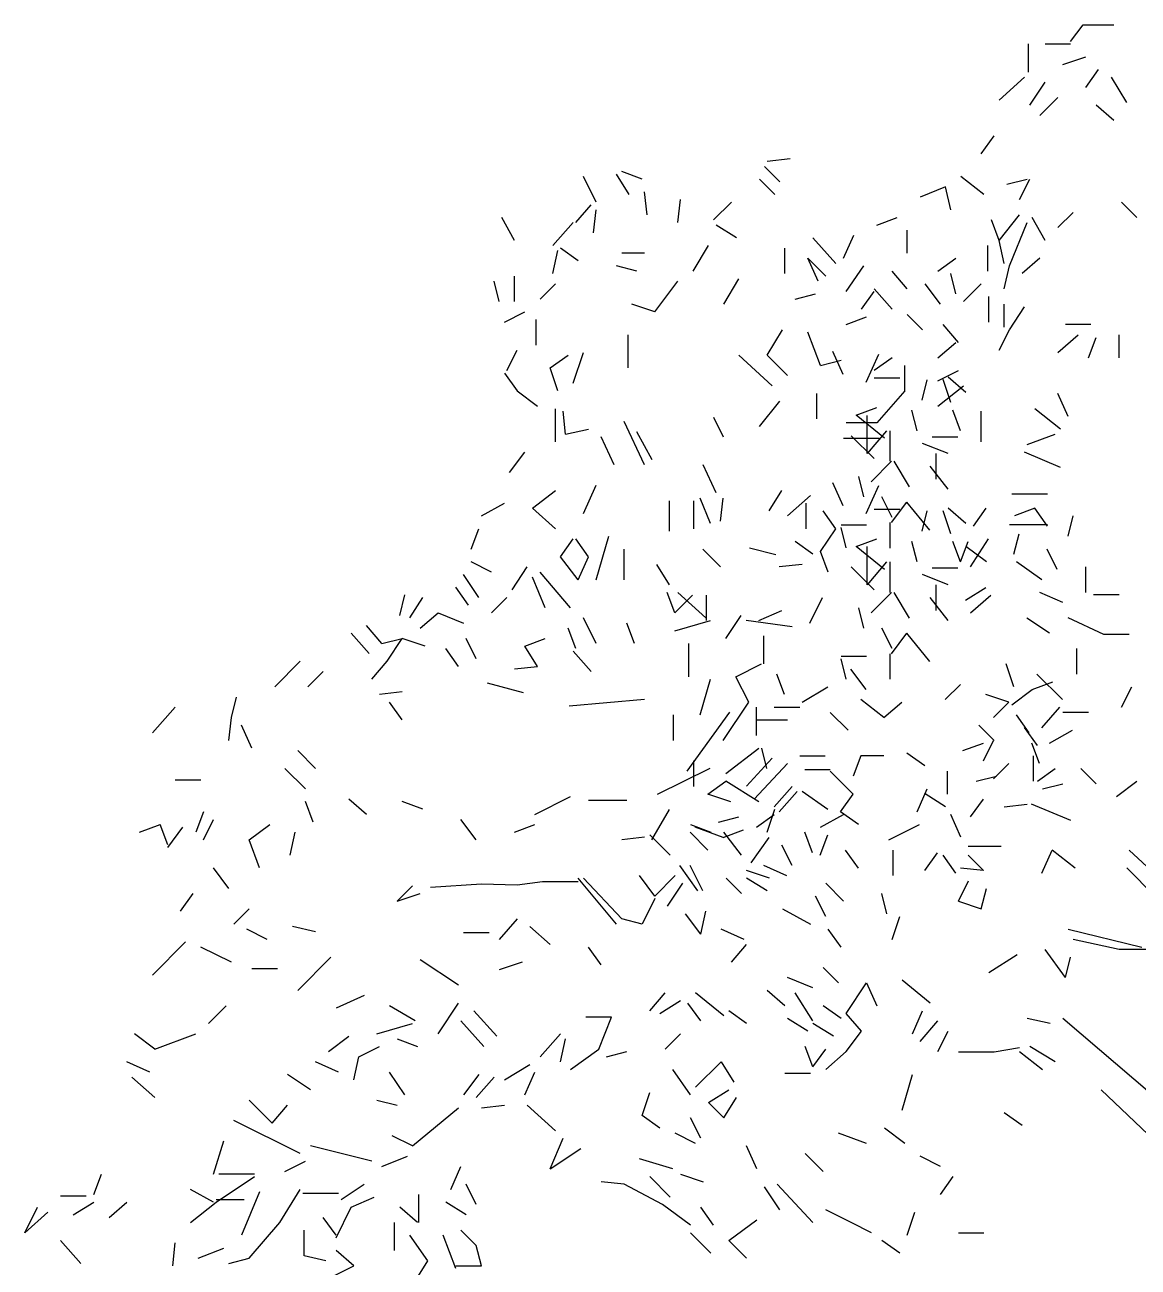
# Model space of a CAD drawing. Header units: inches. Extents: x 23 to 215, y 9 to 133.
# Drawn here: x 22.5 to 80.7, y 53.8 to 118.7 of the extents above; entities that cross this region are included whole.
import ezdxf

# ---------------------------------------------------------------- set-up
doc = ezdxf.new("R2010")
doc.units = ezdxf.units.IN
doc.header["$MEASUREMENT"] = 0
doc.layers.add('Standard', color=7, linetype='Continuous')

# ---------------------------------------------------------------- blocks, each defined once
blk = doc.blocks.new('A$C43622B4E')
at = {"layer": 'Standard', "color": 3, "linetype": 'Continuous'}
for p, q in [((54.667, 108.452), (55.333, 109.319)), ((55.333, 109.319), (56.933, 109.319)), ((52.467, 106.852), (52.467, 108.319)), ((53.333, 108.319), (54.667, 108.319)), ((54.267, 107.252), (55.467, 107.652)), ((50.933, 105.385), (52.267, 106.585)), ((55.467, 106.052), (56.133, 106.985)), ((57.6, 105.252), (56.8, 106.585)), ((52.533, 105.119), (53.333, 106.319)), ((53.067, 104.585), (54, 105.519)), ((56.933, 104.319), (56, 105.119)), ((50, 102.585), (50.667, 103.519)), ((40, 102.319), (38.8, 102.185)), ((29.867, 100.052), (29.2, 101.385)), ((31.6, 100.452), (30.933, 101.519)), ((32.267, 101.252), (31.2, 101.652)), ((39.467, 101.119), (38.667, 101.919)), ((50.133, 100.452), (48.933, 101.385)), ((39.2, 100.452), (38.4, 101.252)), ((48.133, 100.852), (46.8, 100.319)), ((48.4, 99.652), (48.133, 100.852)), ((51.333, 100.985), (52.4, 101.252)), ((52, 100.185), (52.533, 101.252)), ((32.533, 99.385), (32.4, 100.585)), ((34.133, 98.985), (34.267, 100.185)), ((36, 99.119), (36.933, 100.052)), ((58.133, 99.252), (57.333, 100.052)), ((28.8, 98.985), (29.6, 99.919)), ((29.733, 98.452), (29.867, 99.652)), ((50.933, 98.052), (52, 99.385)), ((54, 98.719), (54.8, 99.519)), ((25.6, 98.052), (24.933, 99.252)), ((27.6, 97.785), (28.667, 98.985)), ((37.2, 98.185), (36.133, 98.852)), ((44.533, 98.852), (45.6, 99.252)), ((50.933, 98.052), (50.533, 99.119)), ((51.467, 96.719), (52.4, 98.985)), ((53.333, 98.052), (52.667, 99.252)), ((42.4, 96.852), (41.2, 98.185)), ((42.8, 97.119), (43.333, 98.319)), ((46.133, 97.385), (46.133, 98.585)), ((51.2, 96.852), (50.933, 98.052)), ((27.6, 96.319), (27.867, 97.519)), ((28.933, 96.985), (28, 97.652)), ((34.933, 96.452), (35.733, 97.785)), ((39.733, 96.319), (39.733, 97.652)), ((50.333, 96.452), (50.333, 97.785)), ((32.4, 97.385), (31.2, 97.385)), ((41.467, 95.919), (40.933, 97.119)), ((41.867, 96.185), (40.933, 97.119)), ((47.733, 96.452), (48.667, 97.119)), ((53.067, 97.119), (52.133, 96.319)), ((25.6, 94.852), (25.6, 96.185)), ((32, 96.452), (30.933, 96.719)), ((42.933, 95.385), (43.867, 96.719)), ((46.133, 95.519), (45.333, 96.452)), ((48.667, 95.252), (48.4, 96.319)), ((51.2, 95.519), (51.467, 96.719)), ((24.8, 94.852), (24.533, 95.919)), ((26.933, 94.985), (27.733, 95.785)), ((32.933, 94.319), (34.133, 95.919)), ((36.533, 94.719), (37.333, 96.052)), ((45.333, 94.452), (44.4, 95.519)), ((47.867, 94.719), (47.067, 95.785)), ((49.067, 94.852), (50, 95.785)), ((40.267, 94.985), (41.333, 95.252)), ((43.733, 94.452), (44.4, 95.385)), ((50.4, 93.785), (50.4, 95.119)), ((25.067, 93.785), (26.133, 94.319)), ((32.933, 94.319), (31.733, 94.719)), ((46.933, 93.385), (46.133, 94.185)), ((51.2, 93.519), (51.2, 94.719)), ((51.467, 93.385), (52.267, 94.585)), ((26.733, 92.585), (26.733, 93.919)), ((42.933, 93.652), (44, 94.052)), ((48.8, 92.719), (48, 93.652)), ((55.733, 93.652), (54.4, 93.652)), ((31.533, 91.385), (31.533, 93.119)), ((38.8, 92.052), (39.6, 93.385)), ((41.6, 91.519), (40.933, 93.252)), ((50.933, 92.319), (51.467, 93.385)), ((54, 92.185), (55.067, 93.119)), ((55.6, 91.919), (56, 92.985)), ((57.2, 91.919), (57.2, 93.119)), ((25.2, 91.252), (25.733, 92.319)), ((42.773, 91.04), (42.24, 92.24)), ((47.733, 91.919), (48.667, 92.719)), ((27.467, 91.385), (28.4, 92.052)), ((28.667, 90.585), (29.2, 92.185)), ((39.067, 90.452), (37.333, 92.052)), ((39.867, 90.985), (38.8, 92.052)), ((41.6, 91.519), (42.667, 91.785)), ((43.973, 90.64), (44.64, 92.107)), ((45.333, 91.919), (44.4, 91.252)), ((25.067, 91.119), (25.733, 90.185)), ((27.867, 90.185), (27.467, 91.385)), ((46, 90.185), (46, 91.519)), ((47.733, 90.719), (48.8, 91.252)), ((49.2, 90.111), (48.267, 90.911)), ((45.733, 90.844), (44.4, 90.844)), ((46.906, 89.707), (47.173, 90.773)), ((47.733, 89.385), (49.067, 90.452)), ((48.4, 89.577), (48, 90.777)), ((25.733, 90.185), (26.8, 89.385)), ((38.4, 88.319), (39.467, 89.652)), ((41.4, 88.719), (41.4, 90.052)), ((46, 90.185), (44.533, 88.519)), ((54.533, 88.852), (54, 90.052)), ((27.733, 87.519), (27.733, 89.252)), ((28.267, 87.919), (28.133, 89.119)), ((43.467, 88.911), (44.533, 89.311)), ((46.64, 88.107), (46.373, 89.174)), ((48.906, 88.107), (48.507, 89.174)), ((50, 87.519), (50, 89.119)), ((54.133, 88.185), (52.8, 89.252)), ((32.4, 86.319), (31.333, 88.585)), ((35.996, 88.82), (36.51, 87.791)), ((44.533, 88.519), (42.933, 88.519)), ((44.933, 87.711), (43.467, 88.911)), ((44.04, 86.907), (44.04, 88.907)), ((28.267, 87.919), (29.467, 88.185)), ((30.8, 86.319), (30.133, 87.785)), ((32.8, 86.585), (32, 88.052)), ((42.8, 87.719), (44.667, 87.719)), ((44.4, 86.644), (43.2, 87.844)), ((45.04, 88.107), (44.04, 86.907)), ((45.24, 86.507), (45.24, 88.107)), ((48.773, 87.773), (47.44, 87.773)), ((52.4, 87.385), (53.867, 87.919)), ((48.267, 86.911), (46.933, 87.444)), ((25.333, 85.919), (26.133, 86.985)), ((44.24, 85.44), (45.307, 86.507)), ((46.24, 85.174), (45.44, 86.507)), ((47.64, 85.573), (47.64, 86.907)), ((54.133, 86.185), (52.267, 86.985)), ((36.133, 84.852), (35.467, 86.319)), ((48.267, 85.044), (47.333, 86.244)), ((29.2, 83.785), (29.867, 85.252)), ((42.773, 84.182), (42.24, 85.381)), ((43.867, 84.644), (43.6, 85.711)), ((43.973, 83.781), (44.64, 85.248)), ((26.533, 84.052), (27.733, 84.985)), ((33.707, 82.848), (33.707, 84.448)), ((34.973, 82.982), (34.973, 84.448)), ((35.84, 83.248), (35.307, 84.581)), ((36.373, 83.381), (36.507, 84.581)), ((38.906, 83.915), (39.573, 84.982)), ((39.867, 83.652), (41.067, 84.719)), ((45.333, 83.577), (44.8, 84.644)), ((53.467, 84.785), (51.6, 84.785)), ((23.867, 83.652), (25.067, 84.319)), ((27.733, 82.985), (26.533, 84.052)), ((40.84, 82.982), (40.84, 84.315)), ((42.4, 82.985), (41.733, 83.919)), ((45.733, 83.985), (44.4, 83.985)), ((45.307, 83.307), (46.107, 84.374)), ((47.307, 82.907), (46.107, 84.374)), ((46.906, 82.848), (47.173, 83.915)), ((48.4, 82.719), (48, 83.919)), ((49.2, 83.252), (48.267, 84.052)), ((50.24, 84.048), (49.573, 83.115)), ((52.8, 84.052), (51.733, 83.652)), ((53.467, 83.119), (52.8, 84.052)), ((42.667, 83.177), (44, 83.177)), ((45.24, 81.974), (45.24, 83.307)), ((53.467, 83.185), (51.467, 83.185)), ((54.533, 82.585), (54.8, 83.652)), ((23.333, 81.919), (23.733, 82.985)), ((29.867, 80.319), (30.533, 82.585)), ((41.6, 81.785), (42.4, 82.985)), ((42.933, 81.977), (42.667, 83.044)), ((51.707, 81.648), (51.973, 82.715)), ((28, 81.519), (28.667, 82.452)), ((29.467, 81.519), (28.8, 82.452)), ((31.333, 80.319), (31.333, 81.919)), ((36.373, 80.982), (35.44, 81.915)), ((39.254, 81.618), (37.882, 81.961)), ((41.2, 81.652), (40.267, 82.319)), ((43.467, 82.052), (44.533, 82.452)), ((44.933, 80.852), (43.467, 82.052)), ((44.04, 80.048), (44.04, 82.048)), ((46.64, 81.248), (46.373, 82.315)), ((48.906, 81.248), (48.507, 82.315)), ((48.906, 81.248), (49.307, 82.315)), ((50.267, 81.252), (49.2, 82.052)), ((49.44, 80.982), (50.373, 82.448)), ((53.973, 80.848), (53.44, 81.915)), ((24.4, 80.719), (23.333, 81.252)), ((28.933, 80.319), (28, 81.519)), ((28.933, 80.319), (29.467, 81.519)), ((42, 80.719), (41.6, 81.785)), ((45.04, 81.248), (44.04, 80.048)), ((45.24, 79.648), (45.24, 81.248)), ((53.173, 80.315), (51.84, 81.248)), ((23.733, 79.385), (22.933, 80.585)), ((25.467, 79.785), (26.267, 80.985)), ((28.533, 78.852), (26.933, 80.719)), ((33.707, 80.048), (33.04, 81.115)), ((40.64, 81.115), (39.44, 80.982)), ((44.4, 79.785), (43.2, 80.985)), ((48.267, 80.052), (46.933, 80.585)), ((48.773, 80.915), (47.44, 80.915)), ((55.467, 79.652), (55.467, 80.985)), ((23.2, 78.985), (22.533, 79.919)), ((27.2, 78.852), (26.533, 80.452)), ((47.64, 78.715), (47.64, 80.048)), ((49.173, 79.248), (50.24, 79.915)), ((19.6, 78.452), (19.867, 79.519)), ((20.133, 78.319), (20.8, 79.385)), ((24.4, 78.585), (25.2, 79.385)), ((33.973, 78.581), (33.573, 79.648)), ((33.973, 78.581), (34.906, 79.515)), ((35.6, 78.319), (34.133, 79.652)), ((35.64, 78.182), (35.64, 79.515)), ((41.04, 78.048), (41.707, 79.381)), ((44.24, 78.581), (45.307, 79.648)), ((46.24, 78.315), (45.44, 79.648)), ((48.267, 78.185), (47.333, 79.385)), ((49.44, 78.581), (50.507, 79.515)), ((54.267, 79.119), (53.067, 79.652)), ((57.2, 79.519), (55.867, 79.519)), ((20.667, 77.785), (21.6, 78.585)), ((21.6, 78.585), (22.933, 78.052)), ((38.373, 78.182), (39.573, 78.715)), ((43.867, 77.785), (43.6, 78.852)), ((29.867, 76.985), (29.2, 78.319)), ((31.867, 76.985), (31.467, 78.052)), ((33.973, 77.648), (35.84, 78.182)), ((36.64, 77.248), (37.44, 78.448)), ((40.111, 77.846), (37.711, 78.189)), ((53.573, 77.515), (52.373, 78.315)), ((56.4, 77.452), (54.533, 78.319)), ((18, 76.452), (17.067, 77.519)), ((18.667, 76.985), (17.867, 77.919)), ((28.8, 76.719), (28.4, 77.785)), ((38.64, 75.915), (38.64, 77.381)), ((45.333, 76.719), (44.8, 77.785)), ((45.307, 76.448), (46.107, 77.515)), ((47.307, 76.048), (46.107, 77.515)), ((57.733, 77.452), (56.4, 77.452)), ((18.667, 76.985), (19.733, 77.252)), ((18.933, 76.052), (19.733, 77.252)), ((20.933, 76.852), (19.733, 77.252)), ((22.667, 75.785), (22, 76.719)), ((23.6, 76.185), (23.067, 77.252)), ((26.133, 76.852), (27.2, 77.252)), ((26.8, 75.785), (26.133, 76.852)), ((34.707, 75.248), (34.707, 76.982)), ((55, 75.385), (55, 76.719)), ((13.067, 74.719), (14.4, 76.052)), ((18.133, 75.119), (18.933, 76.052)), ((29.6, 75.519), (28.667, 76.585)), ((42.667, 76.319), (44, 76.319)), ((42.933, 75.119), (42.667, 76.185)), ((45.24, 75.115), (45.24, 76.448)), ((14.8, 74.719), (15.6, 75.519)), ((25.6, 75.652), (26.8, 75.785)), ((37.173, 75.248), (38.507, 75.915)), ((39.707, 74.315), (39.307, 75.381)), ((43.973, 74.581), (43.173, 75.648)), ((51.707, 74.715), (51.307, 75.915)), ((54.24, 74.048), (52.906, 75.381)), ((24.165, 74.931), (26.051, 74.417)), ((35.307, 73.248), (35.84, 75.115)), ((37.84, 73.915), (37.173, 75.248)), ((40.64, 73.915), (41.973, 74.715)), ((48.107, 74.048), (48.906, 74.848)), ((52.667, 74.585), (53.733, 74.985)), ((57.333, 73.652), (57.867, 74.719)), ((10.8, 73.119), (11.067, 74.185)), ((19.733, 74.452), (18.533, 74.319)), ((28.451, 73.731), (32.395, 74.074)), ((44.906, 73.115), (43.707, 74.048)), ((51.44, 73.915), (50.24, 74.315)), ((51.6, 73.785), (52.667, 74.585)), ((6.667, 72.319), (7.867, 73.652)), ((19.733, 72.985), (19.067, 73.919)), ((34.624, 70.302), (36.853, 73.388)), ((36.507, 71.915), (37.84, 73.915)), ((38.24, 72.182), (38.24, 73.648)), ((39.173, 73.648), (40.507, 73.648)), ((43.04, 72.448), (42.107, 73.381)), ((44.906, 73.115), (45.84, 73.915)), ((50.64, 73.115), (51.44, 73.915)), ((53.173, 72.581), (54.107, 73.648)), ((55.6, 73.385), (54.267, 73.385)), ((10.667, 71.919), (10.8, 73.119)), ((33.906, 71.915), (33.906, 73.248)), ((38.267, 72.985), (39.867, 72.985)), ((52.507, 72.315), (51.84, 73.248)), ((11.867, 71.519), (11.333, 72.719)), ((50.667, 71.919), (49.867, 72.719)), ((52.933, 71.652), (52.267, 72.585)), ((53.573, 71.781), (54.773, 72.448)), ((36.64, 70.182), (38.373, 71.515)), ((38.507, 71.515), (38.773, 70.448)), ((49.04, 71.382), (50.107, 71.781)), ((50.107, 70.848), (50.64, 71.915)), ((53.04, 70.715), (52.64, 71.781)), ((15.2, 70.452), (14.267, 71.385)), ((34.973, 69.515), (34.973, 70.848)), ((37.733, 69.519), (39.067, 70.985)), ((40.507, 71.115), (41.84, 71.115)), ((43.707, 71.115), (43.307, 70.048)), ((44.906, 71.115), (43.707, 71.115)), ((47.04, 70.581), (46.107, 71.248)), ((52.733, 69.785), (52.733, 71.119)), ((14.667, 69.385), (13.6, 70.452)), ((33.081, 69.101), (35.824, 70.473)), ((39.867, 70.719), (38.133, 68.852)), ((42.107, 70.381), (40.773, 70.381)), ((43.307, 69.115), (42.107, 70.315)), ((48.24, 69.115), (48.24, 70.315)), ((50.64, 69.915), (51.44, 70.715)), ((52.933, 69.785), (53.867, 70.452)), ((56, 69.652), (55.2, 70.452)), ((7.867, 69.852), (9.2, 69.852)), ((35.707, 69.115), (36.64, 69.781)), ((38.373, 68.715), (36.64, 69.781)), ((39.173, 68.448), (40.107, 69.515)), ((49.733, 69.785), (50.8, 70.052)), ((53.2, 69.385), (54.267, 69.652)), ((57.067, 68.985), (58.133, 69.785)), ((17.867, 68.052), (16.933, 68.852)), ((26.667, 68.052), (28.533, 68.985)), ((36.906, 68.715), (35.707, 69.115)), ((40.373, 69.248), (39.44, 68.182)), ((41.973, 68.315), (40.64, 69.248)), ((42.64, 68.182), (43.307, 69.115)), ((46.64, 68.182), (47.173, 69.381)), ((48.133, 68.452), (47.067, 69.119)), ((49.44, 67.915), (50.107, 68.848)), ((9.333, 68.185), (8.933, 67.119)), ((15.067, 67.652), (14.667, 68.719)), ((20.8, 68.319), (19.733, 68.719)), ((31.467, 68.785), (29.467, 68.785)), ((32.773, 66.715), (33.707, 68.315)), ((38.8, 67.119), (39.2, 68.319)), ((43.573, 67.515), (42.64, 68.182)), ((51.2, 68.452), (52.4, 68.585)), ((54.686, 67.73), (52.628, 68.587)), ((9.333, 66.719), (9.867, 67.785)), ((23.6, 66.719), (22.8, 67.785)), ((36.267, 67.652), (37.333, 67.919)), ((38.24, 67.381), (39.173, 68.048)), ((41.6, 67.385), (42.8, 68.052)), ((48.933, 66.852), (48.4, 68.052)), ((6, 67.119), (7.067, 67.519)), ((7.467, 66.452), (7.067, 67.519)), ((7.467, 66.319), (8.267, 67.385)), ((11.733, 66.719), (12.8, 67.519)), ((13.867, 65.919), (14.133, 67.119)), ((25.6, 67.119), (26.667, 67.519)), ((33.733, 65.919), (32.667, 66.985)), ((35.707, 66.182), (34.773, 67.115)), ((34.8, 67.519), (35.867, 67.119)), ((36.507, 66.848), (35.04, 67.381)), ((36.507, 66.848), (37.573, 67.248)), ((37.467, 65.919), (36.533, 67.119)), ((41.173, 66.048), (40.773, 67.115)), ((41.573, 65.915), (41.973, 66.982)), ((45.173, 66.715), (46.773, 67.515)), ((12.267, 65.252), (11.733, 66.719)), ((32.4, 66.852), (31.2, 66.719)), ((37.973, 65.515), (38.906, 66.848)), ((40.107, 65.381), (39.573, 66.448)), ((49.307, 66.382), (51.04, 66.382)), ((43.573, 65.248), (42.906, 66.182)), ((45.4, 64.852), (45.4, 66.185)), ((47.04, 65.115), (47.707, 66.048)), ((48.667, 64.985), (48, 65.919)), ((50.107, 65.115), (49.307, 65.915)), ((53.173, 64.982), (53.707, 66.182)), ((54.906, 65.248), (53.707, 66.182)), ((59.6, 64.452), (57.733, 66.185)), ((10.667, 64.185), (9.867, 65.252)), ((35.173, 64.048), (34.24, 65.381)), ((35.44, 64.048), (34.773, 65.381)), ((38.933, 64.719), (37.733, 65.119)), ((39.84, 64.848), (38.64, 65.381)), ((50.107, 65.115), (48.906, 65.248)), ((59.067, 63.785), (57.6, 65.252)), ((19.467, 63.519), (20.267, 64.319)), ((21.2, 64.252), (23.867, 64.419)), ((23.867, 64.419), (25.733, 64.369)), ((25.733, 64.369), (27.067, 64.544)), ((27.067, 64.544), (28.933, 64.544)), ((30.933, 62.319), (28.933, 64.719)), ((31.2, 62.585), (29.2, 64.719)), ((32.933, 63.785), (32.133, 64.852)), ((32.933, 63.785), (34, 64.852)), ((33.6, 63.252), (34.4, 64.452)), ((37.467, 63.919), (36.667, 64.719)), ((38.8, 64.052), (37.733, 64.719)), ((41.867, 64.452), (42.8, 63.519)), ((48.8, 63.519), (49.333, 64.585)), ((8.133, 62.985), (8.8, 63.919)), ((19.467, 63.519), (20.667, 63.919)), ((32.933, 63.652), (32.267, 62.319)), ((41.867, 62.719), (41.333, 63.785)), ((45.067, 62.852), (44.8, 63.919)), ((50, 63.119), (50.267, 64.185)), ((10.933, 62.319), (11.733, 63.119)), ((39.6, 63.119), (41.067, 62.319)), ((48.8, 63.519), (50, 63.119)), ((25.733, 62.585), (24.8, 61.519)), ((32.267, 62.319), (31.2, 62.585)), ((35.333, 61.785), (34.533, 62.852)), ((35.333, 61.785), (35.6, 62.985)), ((45.333, 61.519), (45.733, 62.719)), ((12.667, 61.519), (11.6, 62.052)), ((15.2, 61.919), (14, 62.185)), ((24.267, 61.852), (22.933, 61.852)), ((27.467, 61.252), (26.4, 62.185)), ((37.6, 61.519), (36.4, 62.052)), ((42.667, 61.119), (42, 62.052)), ((54.533, 62.052), (58.4, 61.119)), ((6.667, 59.652), (8.4, 61.385)), ((10.8, 60.319), (9.2, 61.119)), ((30.133, 60.185), (29.467, 61.119)), ((36.933, 60.319), (37.733, 61.252)), ((57.2, 60.985), (54.8, 61.519)), ((14.267, 58.852), (16, 60.585)), ((22.667, 59.119), (20.667, 60.452)), ((50.4, 59.785), (51.867, 60.719)), ((54.4, 59.519), (53.333, 60.985)), ((54.4, 59.519), (54.667, 60.585)), ((59.6, 60.985), (57.2, 60.985)), ((13.2, 59.985), (11.867, 59.985)), ((26, 60.319), (24.8, 59.919)), ((42.533, 59.252), (41.733, 60.052)), ((41.2, 58.985), (39.867, 59.519)), ((42.933, 57.652), (44, 59.252)), ((44, 59.252), (44.533, 58.052)), ((47.333, 58.185), (45.867, 59.385)), ((17.733, 58.585), (16.267, 57.919)), ((32.667, 57.785), (33.467, 58.719)), ((36.533, 57.519), (35.067, 58.719)), ((39.733, 58.052), (38.8, 58.852)), ((41.2, 57.252), (40.267, 58.719)), ((9.6, 57.119), (10.533, 58.052)), ((20.4, 57.252), (19.067, 58.052)), ((21.6, 56.585), (22.667, 58.185)), ((33.2, 57.652), (34.267, 58.319)), ((35.333, 57.252), (34.667, 58.185)), ((42.667, 57.385), (41.733, 58.052)), ((24, 55.919), (22.8, 57.252)), ((23.467, 57.785), (24.667, 56.452)), ((30.667, 57.452), (29.333, 57.452)), ((30, 55.785), (30.667, 57.452)), ((37.733, 57.119), (36.8, 57.785)), ((40.933, 56.719), (39.867, 57.385)), ((43.733, 56.719), (42.933, 57.652)), ((46.4, 56.585), (46.933, 57.785)), ((46.8, 56.185), (47.733, 57.252)), ((53.6, 57.119), (52.4, 57.385)), ((58.933, 53.385), (54.267, 57.385)), ((6.8, 55.785), (5.733, 56.585)), ((6.8, 55.785), (8.933, 56.585)), ((18.4, 56.585), (20.267, 57.119)), ((26.933, 55.385), (28, 56.585)), ((33.467, 55.785), (34.267, 56.585)), ((42.267, 56.452), (41.2, 57.119)), ((42.933, 55.652), (43.733, 56.719)), ((47.733, 55.652), (48.267, 56.719)), ((15.867, 55.652), (16.933, 56.452)), ((17.467, 55.385), (18.533, 55.919)), ((19.467, 56.319), (20.533, 55.919)), ((28, 55.119), (28.267, 56.319)), ((41.2, 54.852), (40.8, 55.919)), ((52, 55.852), (50.667, 55.619)), ((53.867, 55.119), (52.533, 55.919)), ((17.2, 54.185), (17.467, 55.385)), ((28.533, 54.719), (30, 55.785)), ((30.4, 55.385), (31.467, 55.652)), ((41.2, 54.852), (41.867, 55.785)), ((41.867, 54.719), (42.933, 55.652)), ((50.667, 55.619), (48.8, 55.619)), ((52, 55.652), (53.2, 54.719)), ((6.533, 54.585), (5.333, 55.119)), ((16.4, 54.585), (15.2, 55.119)), ((19.867, 53.385), (19.067, 54.585)), ((25.067, 54.185), (26.4, 54.985)), ((26.133, 53.385), (26.667, 54.585)), ((34.8, 53.385), (33.867, 54.719)), ((35.067, 53.785), (36.4, 55.119)), ((36.4, 55.119), (37.067, 54.052)), ((6.8, 53.252), (5.6, 54.319)), ((14.933, 53.652), (13.733, 54.452)), ((23.733, 54.452), (22.933, 53.385)), ((23.6, 53.252), (24.533, 54.319)), ((39.733, 54.519), (41.067, 54.519)), ((45.867, 52.585), (46.4, 54.452)), ((32.267, 52.319), (32.667, 53.519)), ((35.733, 52.985), (36.8, 53.652)), ((36.533, 52.185), (37.2, 53.252)), ((59.067, 50.985), (56.267, 53.652)), ((11.733, 53.119), (12.933, 51.919)), ((12.933, 51.919), (13.733, 52.852)), ((18.4, 53.119), (19.467, 52.852)), ((20.267, 50.719), (22.667, 52.719)), ((23.867, 52.719), (25.067, 52.852)), ((27.733, 51.519), (26.267, 52.852)), ((35.733, 52.985), (36.533, 52.185)), ((14.4, 50.319), (10.933, 52.052)), ((33.2, 51.652), (32.267, 52.319)), ((35.333, 51.119), (34.8, 52.185)), ((52.133, 51.785), (51.2, 52.452)), ((35.067, 50.852), (34, 51.385)), ((44, 50.852), (42.533, 51.385)), ((46, 50.852), (44.933, 51.652)), ((9.867, 49.252), (10.4, 50.985)), ((18.133, 49.919), (14.933, 50.719)), ((20.267, 50.719), (19.2, 51.252)), ((27.467, 49.519), (28.133, 51.119)), ((38.267, 49.519), (37.733, 50.719)), ((18.667, 49.652), (20, 50.185)), ((27.467, 49.519), (29.067, 50.585)), ((33.867, 49.519), (32.133, 50.052)), ((41.733, 49.385), (40.8, 50.319)), ((47.867, 49.652), (46.8, 50.185)), ((13.6, 49.385), (14.667, 49.919)), ((22.267, 48.452), (22.8, 49.652)), ((3.6, 48.185), (4, 49.252)), ((10, 47.785), (12, 49.119)), ((12, 49.252), (10.133, 49.252)), ((16.533, 47.919), (17.733, 48.719)), ((23.6, 47.652), (23.067, 48.719)), ((31.333, 48.719), (30.133, 48.852)), ((33.333, 47.652), (31.333, 48.719)), ((33.733, 48.052), (32.667, 49.119)), ((34.267, 49.252), (35.467, 48.852)), ((41.2, 46.719), (39.333, 48.719)), ((47.867, 48.185), (48.533, 49.119)), ((1.867, 48.119), (3.2, 48.119)), ((9.867, 47.785), (8.667, 48.452)), ((12.267, 48.319), (11.333, 46.052)), ((13.333, 46.719), (14.4, 48.452)), ((14.533, 48.252), (16.4, 48.252)), ((17.067, 47.519), (18.267, 48.052)), ((20.6, 46.719), (20.6, 48.185)), ((39.467, 47.385), (38.667, 48.585)), ((0, 46.185), (0.667, 47.519)), ((2.533, 47.119), (3.6, 47.785)), ((4.4, 46.985), (5.333, 47.785)), ((8.667, 46.719), (10, 47.785)), ((10, 47.919), (11.467, 47.919)), ((16.267, 45.919), (17.067, 47.519)), ((20.533, 46.719), (19.6, 47.519)), ((23.067, 47.119), (22, 47.785)), ((34.8, 46.585), (33.333, 47.652)), ((36, 46.585), (35.333, 47.519)), ((1.2, 47.252), (0, 46.185)), ((16.267, 46.052), (15.6, 46.985)), ((36.8, 45.785), (38.267, 46.852)), ((43.2, 46.719), (41.867, 47.385)), ((46.133, 46.052), (46.533, 47.252)), ((11.733, 44.852), (13.333, 46.719)), ((14.6, 44.985), (14.6, 46.319)), ((19.333, 45.252), (19.333, 46.719)), ((23.6, 45.519), (22.8, 46.319)), ((35.867, 45.119), (34.8, 46.185)), ((44.267, 46.185), (43.2, 46.719)), ((48.8, 46.185), (50.133, 46.185)), ((2.933, 44.585), (1.867, 45.785)), ((7.733, 44.452), (7.867, 45.652)), ((21.067, 44.719), (20.133, 46.052)), ((22.533, 44.319), (21.867, 46.052)), ((23.867, 44.452), (23.6, 45.519)), ((37.733, 44.852), (36.8, 45.785)), ((45.733, 45.119), (44.8, 45.785)), ((9.067, 44.852), (10.4, 45.385)), ((10.667, 44.585), (11.733, 44.852)), ((15.733, 44.719), (14.6, 44.985)), ((17.2, 44.452), (16.267, 45.252)), ((15.867, 43.785), (17.2, 44.452)), ((20.4, 43.652), (21.067, 44.719)), ((22.533, 44.452), (23.867, 44.452))]:
    blk.add_line(p, q, dxfattribs=at)

msp = doc.modelspace()

# ---------------------------------------------------------------- block references
msp.add_blockref('A$C43622B4E', (22.514, 9.369))

doc.saveas('drawing.dxf')
